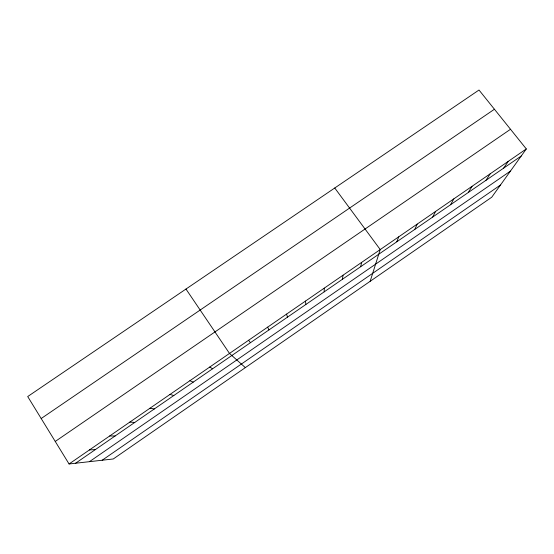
<?xml version="1.0" encoding="UTF-8"?>
<svg xmlns="http://www.w3.org/2000/svg" width="554" height="554" viewBox="0 0 554 554"><rect width="100%" height="100%" fill="white"/><g stroke="black" fill="none" stroke-linecap="round" stroke-linejoin="round"><path stroke-width="0.83" d="M324.194 291.847L324.27 288.135M342.455 279.264L343.002 275.227M360.64 266.723L361.658 262.374M370.155 281.3L380.238 249.57L334.755 188M396.809 241.793L398.748 236.821M414.787 229.398L417.183 224.121M432.695 217.05L435.548 211.462M450.541 204.751L453.837 198.858M468.31 192.494L472.063 186.31M486.017 180.285L490.214 173.804M503.662 168.125L508.288 161.346M526.3 148.936L491.744 197.21L113.265 458.975L69.063 463.975L27.7 396.546L479.002 90.025L526.3 148.936L69.063 463.975M102.178 460.229L500.463 185.029M75.586 463.234L521.231 156.013M89.443 461.669L510.435 171.096M55.248 441.448L510.511 129.269M41.183 418.526L494.431 109.242M89.416 449.952L95.399 449.578M109.678 435.991L115.128 435.977M129.858 422.086L134.774 422.432M149.947 408.243L154.344 408.942M169.96 394.455L173.838 395.508M189.89 380.723L193.249 382.121M209.737 367.046L212.577 368.798M245.353 367.621L229.501 353.431L185.971 289.049M248.607 340.267L250.45 342.684M267.637 327.158L268.995 329.907M286.591 314.097L287.464 317.172M305.469 301.092L305.863 304.485"/></g></svg>
